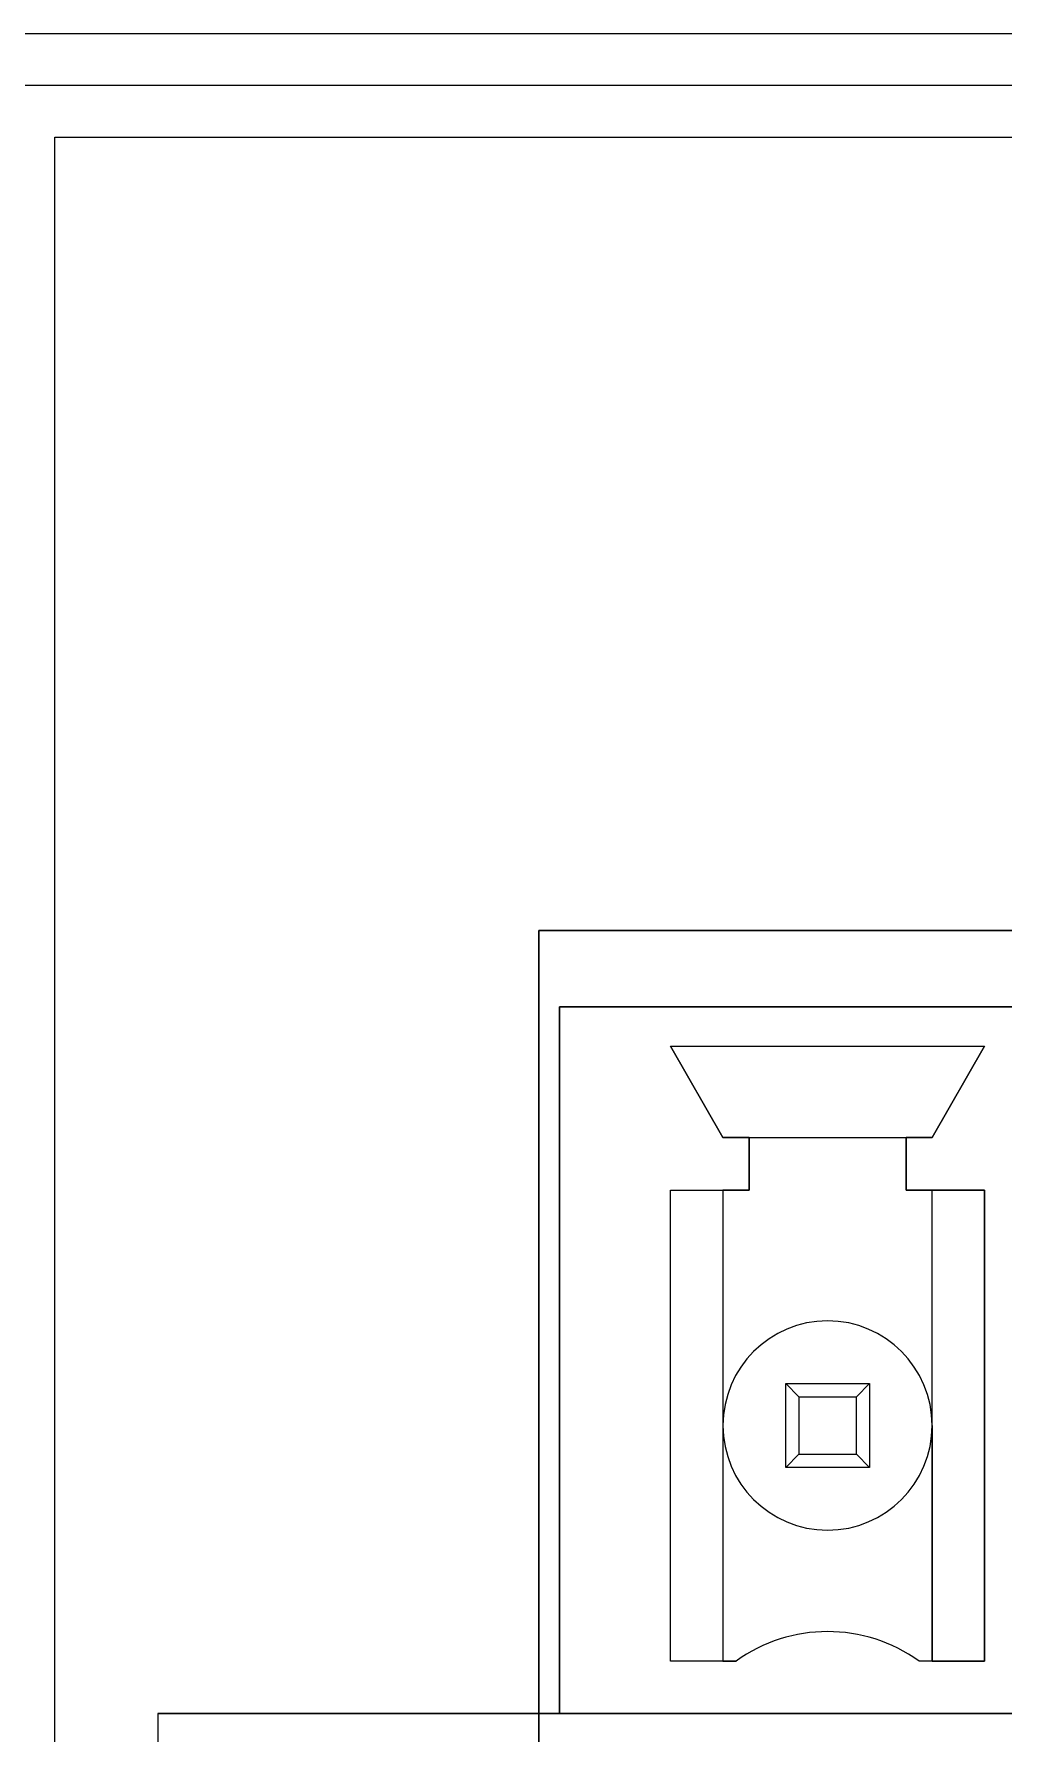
# Model space of a CAD drawing. Header units: millimetres. Extents: x -58 to 58, y -6 to 23.
# Drawn here: x -48.7 to -39.29, y 6.5 to 23 of the extents above; entities that cross this region are included whole.
import ezdxf

# ---------------------------------------------------------------- set-up
doc = ezdxf.new("R2010")
doc.units = ezdxf.units.MM
doc.header["$MEASUREMENT"] = 0
doc.layers.add('CL57_ASM', color=7, linetype='CONTINUOUS')

msp = doc.modelspace()

# ---------------------------------------------------------------- linework, layer by layer
at = {"layer": 'CL57_ASM'}
for p, q in [((56, 23, -69.2), (-56, 23, -69.2)), ((56, 23, -69.2), (-56, 23, -69.2)), ((56, 23, -69.2), (-56, 23, -69.2)), ((56, 23, -69.2), (-56, 23, -69.2)), ((56, 23, -69.2), (-56, 23, -69.2)), ((56, 23, -69.2), (-56, 23, -69.2)), ((49, 23, -0.5), (-49, 23, -0.5)), ((49, 23, -0.5), (-49, 23, -0.5)), ((49, 23, -0.5), (-49, 23, -0.5)), ((49, 23, -0.5), (-49, 23, -0.5)), ((49, 23, -0.5), (-49, 23, -0.5)), ((49, 23, -0.5), (-49, 23, -0.5)), ((49.5, 22.5), (-49.5, 22.5)), ((49.5, 22.5), (-49.5, 22.5)), ((49.5, 22.5), (-49.5, 22.5)), ((49.5, 22.5), (-49.5, 22.5)), ((49.5, 22.5), (-49.5, 22.5)), ((49.5, 22.5), (-49.5, 22.5)), ((-48.5, 2, -65.7), (-48.5, 22, -65.7)), ((-48.5, 22, -65.7), (-48.5, 22, -1)), ((-48.5, 0, -1), (-48.5, 22, -1)), ((-48.5, 22, -1), (48.5, 22, -1)), ((-48.5, 0, -1), (-48.5, 22, -1)), ((-48.5, 22, -65.7), (48.5, 22, -65.7)), ((-48.5, 22, -65.7), (-48.5, 22, -1)), ((-48.5, 22, -1), (48.5, 22, -1)), ((-48.5, 22, -65.7), (48.5, 22, -65.7)), ((-48.5, 2, -65.7), (-48.5, 22, -65.7)), ((-48.5, 2, -65.7), (-48.5, 22, -65.7)), ((-48.5, 22, -65.7), (-48.5, 22, -1)), ((-48.5, 0, -1), (-48.5, 22, -1)), ((-48.5, 22, -1), (48.5, 22, -1)), ((-48.5, 0, -1), (-48.5, 22, -1)), ((-48.5, 22, -65.7), (48.5, 22, -65.7)), ((-48.5, 22, -65.7), (-48.5, 22, -1)), ((-48.5, 22, -1), (48.5, 22, -1)), ((-48.5, 22, -65.7), (48.5, 22, -65.7)), ((-48.5, 2, -65.7), (-48.5, 22, -65.7)), ((-48.5, 2, -65.7), (-48.5, 22, -65.7)), ((-48.5, 22, -65.7), (-48.5, 22, -1)), ((-48.5, 0, -1), (-48.5, 22, -1)), ((-48.5, 22, -1), (48.5, 22, -1)), ((-48.5, 0, -1), (-48.5, 22, -1)), ((-48.5, 22, -65.7), (48.5, 22, -65.7)), ((-48.5, 22, -65.7), (-48.5, 22, -1)), ((-48.5, 22, -1), (48.5, 22, -1)), ((-48.5, 22, -65.7), (48.5, 22, -65.7)), ((-48.5, 2, -65.7), (-48.5, 22, -65.7)), ((-43.8, 14.3, -1), (-43.8, 6.3, -1)), ((42.2, 14.3, -1), (-43.8, 14.3, -1)), ((-43.8, 6.3), (-43.8, 14.3)), ((-43.8, 14.3), (42.2, 14.3)), ((-43.8, 14.3), (42.2, 14.3)), ((42.2, 14.3, -1), (-43.8, 14.3, -1)), ((-43.8, 14.3), (-43.8, 14.3, -1)), ((-43.8, 14.3, -1), (-43.8, 6.3, -1)), ((-43.8, 14.3), (-43.8, 14.3, -1)), ((-43.8, 6.3), (-43.8, 14.3)), ((-43.8, 14.3, -1), (-43.8, 6.3, -1)), ((42.2, 14.3, -1), (-43.8, 14.3, -1)), ((-43.8, 6.3), (-43.8, 14.3)), ((-43.8, 14.3), (42.2, 14.3)), ((-43.8, 14.3), (42.2, 14.3)), ((42.2, 14.3, -1), (-43.8, 14.3, -1)), ((-43.8, 14.3), (-43.8, 14.3, -1)), ((-43.8, 14.3, -1), (-43.8, 6.3, -1)), ((-43.8, 14.3), (-43.8, 14.3, -1)), ((-43.8, 6.3), (-43.8, 14.3)), ((-43.8, 14.3, -1), (-43.8, 6.3, -1)), ((42.2, 14.3, -1), (-43.8, 14.3, -1)), ((-43.8, 6.3), (-43.8, 14.3)), ((-43.8, 14.3), (42.2, 14.3)), ((-43.8, 14.3), (42.2, 14.3)), ((42.2, 14.3, -1), (-43.8, 14.3, -1)), ((-43.8, 14.3), (-43.8, 14.3, -1)), ((-43.8, 14.3, -1), (-43.8, 6.3, -1)), ((-43.8, 14.3), (-43.8, 14.3, -1)), ((-43.8, 6.3), (-43.8, 14.3)), ((-43.6, 13.558, -9.144), (-43.6, 6.7, -9.144)), ((-43.6, 13.558), (-43.6, 13.558, -9.144)), ((-43.6, 6.7), (-43.6, 13.558)), ((-43.6, 13.558, -9.144), (-30.773, 13.558, -9.144)), ((-43.6, 13.558, -9.144), (-43.6, 6.7, -9.144)), ((-43.6, 13.558), (-43.6, 13.558, -9.144)), ((-30.773, 13.558), (-43.6, 13.558)), ((-43.6, 13.558, -9.144), (-30.773, 13.558, -9.144)), ((-43.6, 6.7), (-43.6, 13.558)), ((-30.773, 13.558), (-43.6, 13.558)), ((-43.6, 13.558, -9.144), (-43.6, 6.7, -9.144)), ((-43.6, 13.558), (-43.6, 13.558, -9.144)), ((-43.6, 6.7), (-43.6, 13.558)), ((-43.6, 13.558, -9.144), (-30.773, 13.558, -9.144)), ((-43.6, 13.558, -9.144), (-43.6, 6.7, -9.144)), ((-43.6, 13.558), (-43.6, 13.558, -9.144)), ((-30.773, 13.558), (-43.6, 13.558)), ((-43.6, 13.558, -9.144), (-30.773, 13.558, -9.144)), ((-43.6, 6.7), (-43.6, 13.558)), ((-30.773, 13.558), (-43.6, 13.558)), ((-43.6, 13.558, -9.144), (-43.6, 6.7, -9.144)), ((-43.6, 13.558), (-43.6, 13.558, -9.144)), ((-43.6, 6.7), (-43.6, 13.558)), ((-43.6, 13.558, -9.144), (-30.773, 13.558, -9.144)), ((-43.6, 13.558, -9.144), (-43.6, 6.7, -9.144)), ((-43.6, 13.558), (-43.6, 13.558, -9.144)), ((-30.773, 13.558), (-43.6, 13.558)), ((-43.6, 13.558, -9.144), (-30.773, 13.558, -9.144)), ((-43.6, 6.7), (-43.6, 13.558)), ((-30.773, 13.558), (-43.6, 13.558)), ((-42.5205, 13.177), (-42.0125, 12.288)), ((-42.5205, 13.177), (-39.4725, 13.177)), ((-42.5205, 13.177, -8.128), (-39.4725, 13.177, -8.128)), ((-42.5205, 13.177), (-42.5205, 13.177, -8.128)), ((-42.5205, 13.177), (-39.4725, 13.177)), ((-42.0125, 12.288, -8.128), (-42.5205, 13.177, -8.128)), ((-42.5205, 13.177, -8.128), (-39.4725, 13.177, -8.128)), ((-42.5205, 13.177), (-42.5205, 13.177, -8.128)), ((-42.5205, 13.177), (-42.0125, 12.288)), ((-42.0125, 12.288, -8.128), (-42.5205, 13.177, -8.128)), ((-42.5205, 13.177), (-42.0125, 12.288)), ((-42.5205, 13.177), (-39.4725, 13.177)), ((-42.5205, 13.177, -8.128), (-39.4725, 13.177, -8.128)), ((-42.5205, 13.177), (-42.5205, 13.177, -8.128)), ((-42.5205, 13.177), (-39.4725, 13.177)), ((-42.0125, 12.288, -8.128), (-42.5205, 13.177, -8.128)), ((-42.5205, 13.177, -8.128), (-39.4725, 13.177, -8.128)), ((-42.5205, 13.177), (-42.5205, 13.177, -8.128)), ((-42.5205, 13.177), (-42.0125, 12.288)), ((-42.0125, 12.288, -8.128), (-42.5205, 13.177, -8.128)), ((-42.5205, 13.177), (-42.0125, 12.288)), ((-42.5205, 13.177), (-39.4725, 13.177)), ((-42.5205, 13.177, -8.128), (-39.4725, 13.177, -8.128)), ((-42.5205, 13.177), (-42.5205, 13.177, -8.128)), ((-42.5205, 13.177), (-39.4725, 13.177)), ((-42.0125, 12.288, -8.128), (-42.5205, 13.177, -8.128)), ((-42.5205, 13.177, -8.128), (-39.4725, 13.177, -8.128)), ((-42.5205, 13.177), (-42.5205, 13.177, -8.128)), ((-42.5205, 13.177), (-42.0125, 12.288)), ((-42.0125, 12.288, -8.128), (-42.5205, 13.177, -8.128)), ((-39.9805, 12.288), (-39.4725, 13.177)), ((-39.4725, 13.177, -8.128), (-39.9805, 12.288, -8.128)), ((-39.4725, 13.177, -8.128), (-39.9805, 12.288, -8.128)), ((-39.9805, 12.288), (-39.4725, 13.177)), ((-39.9805, 12.288), (-39.4725, 13.177)), ((-39.4725, 13.177, -8.128), (-39.9805, 12.288, -8.128)), ((-39.4725, 13.177, -8.128), (-39.9805, 12.288, -8.128)), ((-39.9805, 12.288), (-39.4725, 13.177)), ((-39.9805, 12.288), (-39.4725, 13.177)), ((-39.4725, 13.177, -8.128), (-39.9805, 12.288, -8.128)), ((-39.4725, 13.177, -8.128), (-39.9805, 12.288, -8.128)), ((-39.9805, 12.288), (-39.4725, 13.177)), ((-39.4725, 13.177, -8.128), (-39.4725, 13.177)), ((-39.4725, 13.177, -8.128), (-39.4725, 13.177)), ((-39.4725, 13.177, -8.128), (-39.4725, 13.177)), ((-39.4725, 13.177, -8.128), (-39.4725, 13.177)), ((-39.4725, 13.177, -8.128), (-39.4725, 13.177)), ((-39.4725, 13.177, -8.128), (-39.4725, 13.177)), ((-41.7585, 12.288), (-42.0125, 12.288)), ((-42.0125, 12.288, -8.128), (-39.9805, 12.288, -8.128)), ((-42.0125, 12.288, -8.128), (-39.9805, 12.288, -8.128)), ((-42.0125, 12.288, -8.128), (-42.0125, 12.288)), ((-41.7585, 12.288), (-42.0125, 12.288)), ((-42.0125, 12.288, -8.128), (-42.0125, 12.288)), ((-41.7585, 12.288), (-42.0125, 12.288)), ((-42.0125, 12.288, -8.128), (-39.9805, 12.288, -8.128)), ((-42.0125, 12.288, -8.128), (-39.9805, 12.288, -8.128)), ((-42.0125, 12.288, -8.128), (-42.0125, 12.288)), ((-41.7585, 12.288), (-42.0125, 12.288)), ((-42.0125, 12.288, -8.128), (-42.0125, 12.288)), ((-41.7585, 12.288), (-42.0125, 12.288)), ((-42.0125, 12.288, -8.128), (-39.9805, 12.288, -8.128)), ((-42.0125, 12.288, -8.128), (-39.9805, 12.288, -8.128)), ((-42.0125, 12.288, -8.128), (-42.0125, 12.288)), ((-41.7585, 12.288), (-42.0125, 12.288)), ((-42.0125, 12.288, -8.128), (-42.0125, 12.288)), ((-41.7585, 11.78), (-41.7585, 12.288)), ((-41.7585, 12.288), (-41.7585, 12.288, -6.985)), ((-41.7585, 12.288, -6.985), (-40.2345, 12.288, -6.985)), ((-41.7585, 12.288, -6.985), (-40.2345, 12.288, -6.985)), ((-41.7585, 12.288, -6.985), (-41.7585, 11.78, -6.985)), ((-41.7585, 12.288, -6.985), (-41.7585, 11.78, -6.985)), ((-41.7585, 12.288), (-41.7585, 12.288, -6.985)), ((-41.7585, 11.78), (-41.7585, 12.288)), ((-41.7585, 11.78), (-41.7585, 12.288)), ((-41.7585, 12.288), (-41.7585, 12.288, -6.985)), ((-41.7585, 12.288, -6.985), (-40.2345, 12.288, -6.985)), ((-41.7585, 12.288, -6.985), (-40.2345, 12.288, -6.985)), ((-41.7585, 12.288, -6.985), (-41.7585, 11.78, -6.985)), ((-41.7585, 12.288, -6.985), (-41.7585, 11.78, -6.985)), ((-41.7585, 12.288), (-41.7585, 12.288, -6.985)), ((-41.7585, 11.78), (-41.7585, 12.288)), ((-41.7585, 11.78), (-41.7585, 12.288)), ((-41.7585, 12.288), (-41.7585, 12.288, -6.985)), ((-41.7585, 12.288, -6.985), (-40.2345, 12.288, -6.985)), ((-41.7585, 12.288, -6.985), (-40.2345, 12.288, -6.985)), ((-41.7585, 12.288, -6.985), (-41.7585, 11.78, -6.985)), ((-41.7585, 12.288, -6.985), (-41.7585, 11.78, -6.985)), ((-41.7585, 12.288), (-41.7585, 12.288, -6.985)), ((-41.7585, 11.78), (-41.7585, 12.288)), ((-39.9805, 12.288), (-40.2345, 12.288)), ((-40.2345, 12.288), (-40.2345, 11.78)), ((-40.2345, 12.288, -6.985), (-40.2345, 12.288)), ((-39.9805, 12.288), (-40.2345, 12.288)), ((-40.2345, 11.78, -6.985), (-40.2345, 12.288, -6.985)), ((-40.2345, 11.78, -6.985), (-40.2345, 12.288, -6.985)), ((-40.2345, 12.288, -6.985), (-40.2345, 12.288)), ((-40.2345, 12.288), (-40.2345, 11.78)), ((-39.9805, 12.288), (-40.2345, 12.288)), ((-40.2345, 12.288), (-40.2345, 11.78)), ((-40.2345, 12.288, -6.985), (-40.2345, 12.288)), ((-39.9805, 12.288), (-40.2345, 12.288)), ((-40.2345, 11.78, -6.985), (-40.2345, 12.288, -6.985)), ((-40.2345, 11.78, -6.985), (-40.2345, 12.288, -6.985)), ((-40.2345, 12.288, -6.985), (-40.2345, 12.288)), ((-40.2345, 12.288), (-40.2345, 11.78)), ((-39.9805, 12.288), (-40.2345, 12.288)), ((-40.2345, 12.288), (-40.2345, 11.78)), ((-40.2345, 12.288, -6.985), (-40.2345, 12.288)), ((-39.9805, 12.288), (-40.2345, 12.288)), ((-40.2345, 11.78, -6.985), (-40.2345, 12.288, -6.985)), ((-40.2345, 11.78, -6.985), (-40.2345, 12.288, -6.985)), ((-40.2345, 12.288, -6.985), (-40.2345, 12.288)), ((-40.2345, 12.288), (-40.2345, 11.78)), ((-39.9805, 12.288, -8.128), (-39.9805, 12.288)), ((-39.9805, 12.288, -8.128), (-39.9805, 12.288)), ((-39.9805, 12.288, -8.128), (-39.9805, 12.288)), ((-39.9805, 12.288, -8.128), (-39.9805, 12.288)), ((-39.9805, 12.288, -8.128), (-39.9805, 12.288)), ((-39.9805, 12.288, -8.128), (-39.9805, 12.288)), ((-42.5205, 7.208), (-42.5205, 11.78)), ((-42.5205, 11.78), (-41.7585, 11.78)), ((-42.5205, 7.208, -8.128), (-42.5205, 11.78, -8.128)), ((-42.5205, 11.78, -8.128), (-42.5205, 11.78)), ((-42.5205, 7.208), (-42.5205, 11.78)), ((-42.5205, 11.78), (-41.7585, 11.78)), ((-42.5205, 11.78, -8.128), (-42.0125, 11.78, -8.128)), ((-42.5205, 11.78, -8.128), (-42.5205, 11.78)), ((-42.5205, 7.208, -8.128), (-42.5205, 11.78, -8.128)), ((-42.5205, 11.78, -8.128), (-42.0125, 11.78, -8.128)), ((-42.5205, 7.208), (-42.5205, 11.78)), ((-42.5205, 11.78), (-41.7585, 11.78)), ((-42.5205, 7.208, -8.128), (-42.5205, 11.78, -8.128)), ((-42.5205, 11.78, -8.128), (-42.5205, 11.78)), ((-42.5205, 7.208), (-42.5205, 11.78)), ((-42.5205, 11.78), (-41.7585, 11.78)), ((-42.5205, 11.78, -8.128), (-42.0125, 11.78, -8.128)), ((-42.5205, 11.78, -8.128), (-42.5205, 11.78)), ((-42.5205, 7.208, -8.128), (-42.5205, 11.78, -8.128)), ((-42.5205, 11.78, -8.128), (-42.0125, 11.78, -8.128)), ((-42.5205, 7.208), (-42.5205, 11.78)), ((-42.5205, 11.78), (-41.7585, 11.78)), ((-42.5205, 7.208, -8.128), (-42.5205, 11.78, -8.128)), ((-42.5205, 11.78, -8.128), (-42.5205, 11.78)), ((-42.5205, 7.208), (-42.5205, 11.78)), ((-42.5205, 11.78), (-41.7585, 11.78)), ((-42.5205, 11.78, -8.128), (-42.0125, 11.78, -8.128)), ((-42.5205, 11.78, -8.128), (-42.5205, 11.78)), ((-42.5205, 7.208, -8.128), (-42.5205, 11.78, -8.128)), ((-42.5205, 11.78, -8.128), (-42.0125, 11.78, -8.128)), ((-41.7585, 11.78, -6.985), (-42.0125, 11.78, -6.985)), ((-42.0125, 11.78, -6.985), (-42.0125, 9.494, -6.985)), ((-41.7585, 11.78, -6.985), (-42.0125, 11.78, -6.985)), ((-42.0125, 11.78, -8.128), (-42.0125, 11.78, -6.985)), ((-42.0125, 11.78, -8.128), (-42.0125, 11.78, -6.985)), ((-42.0125, 11.78, -6.985), (-42.0125, 9.494, -6.985)), ((-42.0125, 11.78, -8.128), (-42.0125, 7.208, -8.128)), ((-42.0125, 11.78, -8.128), (-42.0125, 7.208, -8.128)), ((-41.7585, 11.78, -6.985), (-42.0125, 11.78, -6.985)), ((-42.0125, 11.78, -6.985), (-42.0125, 9.494, -6.985)), ((-41.7585, 11.78, -6.985), (-42.0125, 11.78, -6.985)), ((-42.0125, 11.78, -8.128), (-42.0125, 11.78, -6.985)), ((-42.0125, 11.78, -8.128), (-42.0125, 11.78, -6.985)), ((-42.0125, 11.78, -6.985), (-42.0125, 9.494, -6.985)), ((-42.0125, 11.78, -8.128), (-42.0125, 7.208, -8.128)), ((-42.0125, 11.78, -8.128), (-42.0125, 7.208, -8.128)), ((-41.7585, 11.78, -6.985), (-42.0125, 11.78, -6.985)), ((-42.0125, 11.78, -6.985), (-42.0125, 9.494, -6.985)), ((-41.7585, 11.78, -6.985), (-42.0125, 11.78, -6.985)), ((-42.0125, 11.78, -8.128), (-42.0125, 11.78, -6.985)), ((-42.0125, 11.78, -8.128), (-42.0125, 11.78, -6.985)), ((-42.0125, 11.78, -6.985), (-42.0125, 9.494, -6.985)), ((-42.0125, 11.78, -8.128), (-42.0125, 7.208, -8.128)), ((-42.0125, 11.78, -8.128), (-42.0125, 7.208, -8.128)), ((-41.7585, 11.78, -6.985), (-41.7585, 11.78)), ((-41.7585, 11.78, -6.985), (-41.7585, 11.78)), ((-41.7585, 11.78, -6.985), (-41.7585, 11.78)), ((-41.7585, 11.78, -6.985), (-41.7585, 11.78)), ((-41.7585, 11.78, -6.985), (-41.7585, 11.78)), ((-41.7585, 11.78, -6.985), (-41.7585, 11.78)), ((-40.2345, 11.78), (-39.4725, 11.78)), ((-39.9805, 11.78, -6.985), (-40.2345, 11.78, -6.985)), ((-40.2345, 11.78), (-40.2345, 11.78, -6.985)), ((-40.2345, 11.78), (-39.4725, 11.78)), ((-39.9805, 11.78, -6.985), (-40.2345, 11.78, -6.985)), ((-40.2345, 11.78), (-40.2345, 11.78, -6.985)), ((-40.2345, 11.78), (-39.4725, 11.78)), ((-39.9805, 11.78, -6.985), (-40.2345, 11.78, -6.985)), ((-40.2345, 11.78), (-40.2345, 11.78, -6.985)), ((-40.2345, 11.78), (-39.4725, 11.78)), ((-39.9805, 11.78, -6.985), (-40.2345, 11.78, -6.985)), ((-40.2345, 11.78), (-40.2345, 11.78, -6.985)), ((-40.2345, 11.78), (-39.4725, 11.78)), ((-39.9805, 11.78, -6.985), (-40.2345, 11.78, -6.985)), ((-40.2345, 11.78), (-40.2345, 11.78, -6.985)), ((-40.2345, 11.78), (-39.4725, 11.78)), ((-39.9805, 11.78, -6.985), (-40.2345, 11.78, -6.985)), ((-40.2345, 11.78), (-40.2345, 11.78, -6.985)), ((-39.9805, 9.494, -6.985), (-39.9805, 11.78, -6.985)), ((-39.9805, 11.78, -8.128), (-39.9805, 11.78, -6.985)), ((-39.9805, 9.494, -6.985), (-39.9805, 11.78, -6.985)), ((-39.9805, 7.208, -8.128), (-39.9805, 11.78, -8.128)), ((-39.4725, 11.78, -8.128), (-39.9805, 11.78, -8.128)), ((-39.9805, 7.208, -8.128), (-39.9805, 11.78, -8.128)), ((-39.4725, 11.78, -8.128), (-39.9805, 11.78, -8.128)), ((-39.9805, 11.78, -8.128), (-39.9805, 11.78, -6.985)), ((-39.9805, 9.494, -6.985), (-39.9805, 11.78, -6.985)), ((-39.9805, 11.78, -8.128), (-39.9805, 11.78, -6.985)), ((-39.9805, 9.494, -6.985), (-39.9805, 11.78, -6.985)), ((-39.9805, 7.208, -8.128), (-39.9805, 11.78, -8.128)), ((-39.4725, 11.78, -8.128), (-39.9805, 11.78, -8.128)), ((-39.9805, 7.208, -8.128), (-39.9805, 11.78, -8.128)), ((-39.4725, 11.78, -8.128), (-39.9805, 11.78, -8.128)), ((-39.9805, 11.78, -8.128), (-39.9805, 11.78, -6.985)), ((-39.9805, 9.494, -6.985), (-39.9805, 11.78, -6.985)), ((-39.9805, 11.78, -8.128), (-39.9805, 11.78, -6.985)), ((-39.9805, 9.494, -6.985), (-39.9805, 11.78, -6.985)), ((-39.9805, 7.208, -8.128), (-39.9805, 11.78, -8.128)), ((-39.4725, 11.78, -8.128), (-39.9805, 11.78, -8.128)), ((-39.9805, 7.208, -8.128), (-39.9805, 11.78, -8.128)), ((-39.4725, 11.78, -8.128), (-39.9805, 11.78, -8.128)), ((-39.9805, 11.78, -8.128), (-39.9805, 11.78, -6.985)), ((-39.4725, 11.78), (-39.4725, 7.208)), ((-39.4725, 7.208, -8.128), (-39.4725, 11.78, -8.128)), ((-39.4725, 11.78, -8.128), (-39.4725, 11.78)), ((-39.4725, 11.78, -8.128), (-39.4725, 11.78)), ((-39.4725, 11.78), (-39.4725, 7.208)), ((-39.4725, 7.208, -8.128), (-39.4725, 11.78, -8.128)), ((-39.4725, 11.78), (-39.4725, 7.208)), ((-39.4725, 7.208, -8.128), (-39.4725, 11.78, -8.128)), ((-39.4725, 11.78, -8.128), (-39.4725, 11.78)), ((-39.4725, 11.78, -8.128), (-39.4725, 11.78)), ((-39.4725, 11.78), (-39.4725, 7.208)), ((-39.4725, 7.208, -8.128), (-39.4725, 11.78, -8.128)), ((-39.4725, 11.78), (-39.4725, 7.208)), ((-39.4725, 7.208, -8.128), (-39.4725, 11.78, -8.128)), ((-39.4725, 11.78, -8.128), (-39.4725, 11.78)), ((-39.4725, 11.78, -8.128), (-39.4725, 11.78)), ((-39.4725, 11.78), (-39.4725, 7.208)), ((-39.4725, 7.208, -8.128), (-39.4725, 11.78, -8.128)), ((-41.4029, 9.0876, -5.969), (-41.4029, 9.9004, -5.969)), ((-41.4029, 9.9004, -5.969), (-40.5901, 9.9004, -5.969)), ((-41.4029, 9.0876, -5.969), (-41.4029, 9.9004, -5.969)), ((-41.4029, 9.9004, -2.032), (-41.4029, 9.9004, -5.969)), ((-41.4029, 9.0876, -2.032), (-41.4029, 9.9004, -2.032)), ((-41.4029, 9.9004, -2.032), (-41.4029, 9.9004, -5.969)), ((-41.4029, 9.9004, -2.032), (-40.5901, 9.9004, -2.032)), ((-41.4029, 9.9004, -5.969), (-40.5901, 9.9004, -5.969)), ((-41.4029, 9.9004, -2.032), (-40.5901, 9.9004, -2.032)), ((-41.4029, 9.9004, -2.032), (-41.2759, 9.7734, -1.27)), ((-41.4029, 9.0876, -2.032), (-41.4029, 9.9004, -2.032)), ((-41.4029, 9.9004, -2.032), (-41.2759, 9.7734, -1.27)), ((-41.4029, 9.0876, -5.969), (-41.4029, 9.9004, -5.969)), ((-41.4029, 9.9004, -5.969), (-40.5901, 9.9004, -5.969)), ((-41.4029, 9.0876, -5.969), (-41.4029, 9.9004, -5.969)), ((-41.4029, 9.9004, -2.032), (-41.4029, 9.9004, -5.969)), ((-41.4029, 9.0876, -2.032), (-41.4029, 9.9004, -2.032)), ((-41.4029, 9.9004, -2.032), (-41.4029, 9.9004, -5.969)), ((-41.4029, 9.9004, -2.032), (-40.5901, 9.9004, -2.032)), ((-41.4029, 9.9004, -5.969), (-40.5901, 9.9004, -5.969)), ((-41.4029, 9.9004, -2.032), (-40.5901, 9.9004, -2.032)), ((-41.4029, 9.9004, -2.032), (-41.2759, 9.7734, -1.27)), ((-41.4029, 9.0876, -2.032), (-41.4029, 9.9004, -2.032)), ((-41.4029, 9.9004, -2.032), (-41.2759, 9.7734, -1.27)), ((-41.4029, 9.0876, -5.969), (-41.4029, 9.9004, -5.969)), ((-41.4029, 9.9004, -5.969), (-40.5901, 9.9004, -5.969)), ((-41.4029, 9.0876, -5.969), (-41.4029, 9.9004, -5.969)), ((-41.4029, 9.9004, -2.032), (-41.4029, 9.9004, -5.969)), ((-41.4029, 9.0876, -2.032), (-41.4029, 9.9004, -2.032)), ((-41.4029, 9.9004, -2.032), (-41.4029, 9.9004, -5.969)), ((-41.4029, 9.9004, -2.032), (-40.5901, 9.9004, -2.032)), ((-41.4029, 9.9004, -5.969), (-40.5901, 9.9004, -5.969)), ((-41.4029, 9.9004, -2.032), (-40.5901, 9.9004, -2.032)), ((-41.4029, 9.9004, -2.032), (-41.2759, 9.7734, -1.27)), ((-41.4029, 9.0876, -2.032), (-41.4029, 9.9004, -2.032)), ((-41.4029, 9.9004, -2.032), (-41.2759, 9.7734, -1.27)), ((-40.7171, 9.7734, -1.27), (-40.5901, 9.9004, -2.032)), ((-40.7171, 9.7734, -1.27), (-40.5901, 9.9004, -2.032)), ((-40.7171, 9.7734, -1.27), (-40.5901, 9.9004, -2.032)), ((-40.7171, 9.7734, -1.27), (-40.5901, 9.9004, -2.032)), ((-40.7171, 9.7734, -1.27), (-40.5901, 9.9004, -2.032)), ((-40.7171, 9.7734, -1.27), (-40.5901, 9.9004, -2.032)), ((-40.5901, 9.9004, -5.969), (-40.5901, 9.0876, -5.969)), ((-40.5901, 9.9004, -5.969), (-40.5901, 9.9004, -2.032)), ((-40.5901, 9.9004, -2.032), (-40.5901, 9.0876, -2.032)), ((-40.5901, 9.9004, -5.969), (-40.5901, 9.0876, -5.969)), ((-40.5901, 9.9004, -5.969), (-40.5901, 9.9004, -2.032)), ((-40.5901, 9.9004, -2.032), (-40.5901, 9.0876, -2.032)), ((-40.5901, 9.9004, -5.969), (-40.5901, 9.0876, -5.969)), ((-40.5901, 9.9004, -5.969), (-40.5901, 9.9004, -2.032)), ((-40.5901, 9.9004, -2.032), (-40.5901, 9.0876, -2.032)), ((-40.5901, 9.9004, -5.969), (-40.5901, 9.0876, -5.969)), ((-40.5901, 9.9004, -5.969), (-40.5901, 9.9004, -2.032)), ((-40.5901, 9.9004, -2.032), (-40.5901, 9.0876, -2.032)), ((-40.5901, 9.9004, -5.969), (-40.5901, 9.0876, -5.969)), ((-40.5901, 9.9004, -5.969), (-40.5901, 9.9004, -2.032)), ((-40.5901, 9.9004, -2.032), (-40.5901, 9.0876, -2.032)), ((-40.5901, 9.9004, -5.969), (-40.5901, 9.0876, -5.969)), ((-40.5901, 9.9004, -5.969), (-40.5901, 9.9004, -2.032)), ((-40.5901, 9.9004, -2.032), (-40.5901, 9.0876, -2.032)), ((-41.2759, 9.7734, -1.27), (-40.7171, 9.7734, -1.27)), ((-41.2759, 9.7734, -1.27), (-41.2759, 9.2146, -1.27)), ((-41.2759, 9.7734, -1.27), (-40.7171, 9.7734, -1.27)), ((-41.2759, 9.7734, -1.27), (-41.2759, 9.2146, -1.27)), ((-41.2759, 9.7734, -1.27), (-40.7171, 9.7734, -1.27)), ((-41.2759, 9.7734, -1.27), (-41.2759, 9.2146, -1.27)), ((-41.2759, 9.7734, -1.27), (-40.7171, 9.7734, -1.27)), ((-41.2759, 9.7734, -1.27), (-41.2759, 9.2146, -1.27)), ((-41.2759, 9.7734, -1.27), (-40.7171, 9.7734, -1.27)), ((-41.2759, 9.7734, -1.27), (-41.2759, 9.2146, -1.27)), ((-41.2759, 9.7734, -1.27), (-40.7171, 9.7734, -1.27)), ((-41.2759, 9.7734, -1.27), (-41.2759, 9.2146, -1.27)), ((-40.7171, 9.2146, -1.27), (-40.7171, 9.7734, -1.27)), ((-40.7171, 9.2146, -1.27), (-40.7171, 9.7734, -1.27)), ((-40.7171, 9.2146, -1.27), (-40.7171, 9.7734, -1.27)), ((-40.7171, 9.2146, -1.27), (-40.7171, 9.7734, -1.27)), ((-40.7171, 9.2146, -1.27), (-40.7171, 9.7734, -1.27)), ((-40.7171, 9.2146, -1.27), (-40.7171, 9.7734, -1.27)), ((-42.0125, 9.494, -6.985), (-42.0125, 7.208, -6.985)), ((-42.0125, 9.494, -6.985), (-42.0125, 7.208, -6.985)), ((-42.0125, 9.494, -5.969), (-42.0125, 9.494, -6.985)), ((-42.0125, 9.494, -5.969), (-42.0125, 9.494, -6.985)), ((-42.0125, 9.494, -6.985), (-42.0125, 7.208, -6.985)), ((-42.0125, 9.494, -6.985), (-42.0125, 7.208, -6.985)), ((-42.0125, 9.494, -5.969), (-42.0125, 9.494, -6.985)), ((-42.0125, 9.494, -5.969), (-42.0125, 9.494, -6.985)), ((-42.0125, 9.494, -6.985), (-42.0125, 7.208, -6.985)), ((-42.0125, 9.494, -6.985), (-42.0125, 7.208, -6.985)), ((-42.0125, 9.494, -5.969), (-42.0125, 9.494, -6.985)), ((-42.0125, 9.494, -5.969), (-42.0125, 9.494, -6.985)), ((-39.9805, 9.494, -6.985), (-39.9805, 7.208, -6.985)), ((-39.9805, 9.494, -6.985), (-39.9805, 7.208, -6.985)), ((-39.9805, 9.494, -6.985), (-39.9805, 9.494, -5.969)), ((-39.9805, 9.494, -6.985), (-39.9805, 9.494, -5.969)), ((-39.9805, 9.494, -6.985), (-39.9805, 7.208, -6.985)), ((-39.9805, 9.494, -6.985), (-39.9805, 7.208, -6.985)), ((-39.9805, 9.494, -6.985), (-39.9805, 9.494, -5.969)), ((-39.9805, 9.494, -6.985), (-39.9805, 9.494, -5.969)), ((-39.9805, 9.494, -6.985), (-39.9805, 7.208, -6.985)), ((-39.9805, 9.494, -6.985), (-39.9805, 7.208, -6.985)), ((-39.9805, 9.494, -6.985), (-39.9805, 9.494, -5.969)), ((-39.9805, 9.494, -6.985), (-39.9805, 9.494, -5.969)), ((-41.2759, 9.2146, -1.27), (-41.4029, 9.0876, -2.032)), ((-41.2759, 9.2146, -1.27), (-41.4029, 9.0876, -2.032)), ((-41.2759, 9.2146, -1.27), (-41.4029, 9.0876, -2.032)), ((-41.2759, 9.2146, -1.27), (-41.4029, 9.0876, -2.032)), ((-41.2759, 9.2146, -1.27), (-41.4029, 9.0876, -2.032)), ((-41.2759, 9.2146, -1.27), (-41.4029, 9.0876, -2.032)), ((-40.5901, 9.0876, -5.969), (-41.4029, 9.0876, -5.969)), ((-40.5901, 9.0876, -5.969), (-41.4029, 9.0876, -5.969)), ((-41.4029, 9.0876, -2.032), (-41.4029, 9.0876, -5.969)), ((-40.5901, 9.0876, -2.032), (-41.4029, 9.0876, -2.032)), ((-41.4029, 9.0876, -2.032), (-41.4029, 9.0876, -5.969)), ((-40.5901, 9.0876, -2.032), (-41.4029, 9.0876, -2.032)), ((-40.5901, 9.0876, -5.969), (-41.4029, 9.0876, -5.969)), ((-40.5901, 9.0876, -5.969), (-41.4029, 9.0876, -5.969)), ((-41.4029, 9.0876, -2.032), (-41.4029, 9.0876, -5.969)), ((-40.5901, 9.0876, -2.032), (-41.4029, 9.0876, -2.032)), ((-41.4029, 9.0876, -2.032), (-41.4029, 9.0876, -5.969)), ((-40.5901, 9.0876, -2.032), (-41.4029, 9.0876, -2.032)), ((-40.5901, 9.0876, -5.969), (-41.4029, 9.0876, -5.969)), ((-40.5901, 9.0876, -5.969), (-41.4029, 9.0876, -5.969)), ((-41.4029, 9.0876, -2.032), (-41.4029, 9.0876, -5.969)), ((-40.5901, 9.0876, -2.032), (-41.4029, 9.0876, -2.032)), ((-41.4029, 9.0876, -2.032), (-41.4029, 9.0876, -5.969)), ((-40.5901, 9.0876, -2.032), (-41.4029, 9.0876, -2.032)), ((-41.2759, 9.2146, -1.27), (-40.7171, 9.2146, -1.27)), ((-41.2759, 9.2146, -1.27), (-40.7171, 9.2146, -1.27)), ((-41.2759, 9.2146, -1.27), (-40.7171, 9.2146, -1.27)), ((-41.2759, 9.2146, -1.27), (-40.7171, 9.2146, -1.27)), ((-41.2759, 9.2146, -1.27), (-40.7171, 9.2146, -1.27)), ((-41.2759, 9.2146, -1.27), (-40.7171, 9.2146, -1.27)), ((-40.7171, 9.2146, -1.27), (-40.5901, 9.0876, -2.032)), ((-40.7171, 9.2146, -1.27), (-40.5901, 9.0876, -2.032)), ((-40.7171, 9.2146, -1.27), (-40.5901, 9.0876, -2.032)), ((-40.7171, 9.2146, -1.27), (-40.5901, 9.0876, -2.032)), ((-40.7171, 9.2146, -1.27), (-40.5901, 9.0876, -2.032)), ((-40.7171, 9.2146, -1.27), (-40.5901, 9.0876, -2.032)), ((-40.5901, 9.0876, -2.032), (-40.5901, 9.0876, -5.969)), ((-40.5901, 9.0876, -2.032), (-40.5901, 9.0876, -5.969)), ((-40.5901, 9.0876, -2.032), (-40.5901, 9.0876, -5.969)), ((-40.5901, 9.0876, -2.032), (-40.5901, 9.0876, -5.969)), ((-40.5901, 9.0876, -2.032), (-40.5901, 9.0876, -5.969)), ((-40.5901, 9.0876, -2.032), (-40.5901, 9.0876, -5.969)), ((-41.8855, 7.208), (-42.5205, 7.208)), ((-42.0125, 7.208, -8.128), (-42.5205, 7.208, -8.128)), ((-42.5205, 7.208, -8.128), (-42.5205, 7.208)), ((-41.8855, 7.208), (-42.5205, 7.208)), ((-42.5205, 7.208, -8.128), (-42.5205, 7.208)), ((-42.0125, 7.208, -8.128), (-42.5205, 7.208, -8.128)), ((-41.8855, 7.208), (-42.5205, 7.208)), ((-42.0125, 7.208, -8.128), (-42.5205, 7.208, -8.128)), ((-42.5205, 7.208, -8.128), (-42.5205, 7.208)), ((-41.8855, 7.208), (-42.5205, 7.208)), ((-42.5205, 7.208, -8.128), (-42.5205, 7.208)), ((-42.0125, 7.208, -8.128), (-42.5205, 7.208, -8.128)), ((-41.8855, 7.208), (-42.5205, 7.208)), ((-42.0125, 7.208, -8.128), (-42.5205, 7.208, -8.128)), ((-42.5205, 7.208, -8.128), (-42.5205, 7.208)), ((-41.8855, 7.208), (-42.5205, 7.208)), ((-42.5205, 7.208, -8.128), (-42.5205, 7.208)), ((-42.0125, 7.208, -8.128), (-42.5205, 7.208, -8.128)), ((-42.0125, 7.208, -6.985), (-41.8855, 7.208, -6.985)), ((-42.0125, 7.208, -6.985), (-41.8855, 7.208, -6.985)), ((-42.0125, 7.208, -6.985), (-42.0125, 7.208, -8.128)), ((-42.0125, 7.208, -6.985), (-42.0125, 7.208, -8.128)), ((-42.0125, 7.208, -6.985), (-41.8855, 7.208, -6.985)), ((-42.0125, 7.208, -6.985), (-41.8855, 7.208, -6.985)), ((-42.0125, 7.208, -6.985), (-42.0125, 7.208, -8.128)), ((-42.0125, 7.208, -6.985), (-42.0125, 7.208, -8.128)), ((-42.0125, 7.208, -6.985), (-41.8855, 7.208, -6.985)), ((-42.0125, 7.208, -6.985), (-41.8855, 7.208, -6.985)), ((-42.0125, 7.208, -6.985), (-42.0125, 7.208, -8.128)), ((-42.0125, 7.208, -6.985), (-42.0125, 7.208, -8.128)), ((-41.8855, 7.208, -6.985), (-41.8855, 7.208)), ((-41.8855, 7.208, -6.985), (-41.8855, 7.208)), ((-41.8855, 7.208, -6.985), (-41.8855, 7.208)), ((-41.8855, 7.208, -6.985), (-41.8855, 7.208)), ((-41.8855, 7.208, -6.985), (-41.8855, 7.208)), ((-41.8855, 7.208, -6.985), (-41.8855, 7.208)), ((-39.4725, 7.208), (-40.1075, 7.208)), ((-39.9805, 7.208, -6.985), (-40.1075, 7.208, -6.985)), ((-40.1075, 7.208, -6.985), (-40.1075, 7.208)), ((-39.4725, 7.208), (-40.1075, 7.208)), ((-40.1075, 7.208, -6.985), (-40.1075, 7.208)), ((-39.9805, 7.208, -6.985), (-40.1075, 7.208, -6.985)), ((-39.4725, 7.208), (-40.1075, 7.208)), ((-39.9805, 7.208, -6.985), (-40.1075, 7.208, -6.985)), ((-40.1075, 7.208, -6.985), (-40.1075, 7.208)), ((-39.4725, 7.208), (-40.1075, 7.208)), ((-40.1075, 7.208, -6.985), (-40.1075, 7.208)), ((-39.9805, 7.208, -6.985), (-40.1075, 7.208, -6.985)), ((-39.4725, 7.208), (-40.1075, 7.208)), ((-39.9805, 7.208, -6.985), (-40.1075, 7.208, -6.985)), ((-40.1075, 7.208, -6.985), (-40.1075, 7.208)), ((-39.4725, 7.208), (-40.1075, 7.208)), ((-40.1075, 7.208, -6.985), (-40.1075, 7.208)), ((-39.9805, 7.208, -6.985), (-40.1075, 7.208, -6.985)), ((-39.9805, 7.208, -6.985), (-39.9805, 7.208, -8.128)), ((-39.9805, 7.208, -8.128), (-39.4725, 7.208, -8.128)), ((-39.9805, 7.208, -8.128), (-39.4725, 7.208, -8.128)), ((-39.9805, 7.208, -6.985), (-39.9805, 7.208, -8.128)), ((-39.9805, 7.208, -6.985), (-39.9805, 7.208, -8.128)), ((-39.9805, 7.208, -8.128), (-39.4725, 7.208, -8.128)), ((-39.9805, 7.208, -8.128), (-39.4725, 7.208, -8.128)), ((-39.9805, 7.208, -6.985), (-39.9805, 7.208, -8.128)), ((-39.9805, 7.208, -6.985), (-39.9805, 7.208, -8.128)), ((-39.9805, 7.208, -8.128), (-39.4725, 7.208, -8.128)), ((-39.9805, 7.208, -8.128), (-39.4725, 7.208, -8.128)), ((-39.9805, 7.208, -6.985), (-39.9805, 7.208, -8.128)), ((-39.4725, 7.208, -8.128), (-39.4725, 7.208)), ((-39.4725, 7.208, -8.128), (-39.4725, 7.208)), ((-39.4725, 7.208, -8.128), (-39.4725, 7.208)), ((-39.4725, 7.208, -8.128), (-39.4725, 7.208)), ((-39.4725, 7.208, -8.128), (-39.4725, 7.208)), ((-39.4725, 7.208, -8.128), (-39.4725, 7.208)), ((-47.5, 6.7, -64.7), (-47.5, 4.7, -64.7)), ((-47.5, 6.7, -64.7), (-47.5, 6.7, -2)), ((-47.5, 6.7, -2), (-47.5, 4.7, -2)), ((47.5, 6.7, -64.7), (-47.5, 6.7, -64.7)), ((-47.5, 6.7, -64.7), (-47.5, 4.7, -64.7)), ((-47.5, 6.7, -2), (-43.6, 6.7, -2)), ((-47.5, 6.7, -2), (-47.5, 4.7, -2)), ((47.5, 6.7, -64.7), (-47.5, 6.7, -64.7)), ((-47.5, 6.7, -64.7), (-47.5, 6.7, -2)), ((-47.5, 6.7, -2), (-43.6, 6.7, -2)), ((-47.5, 6.7, -64.7), (-47.5, 4.7, -64.7)), ((-47.5, 6.7, -64.7), (-47.5, 6.7, -2)), ((-47.5, 6.7, -2), (-47.5, 4.7, -2)), ((47.5, 6.7, -64.7), (-47.5, 6.7, -64.7)), ((-47.5, 6.7, -64.7), (-47.5, 4.7, -64.7)), ((-47.5, 6.7, -2), (-43.6, 6.7, -2)), ((-47.5, 6.7, -2), (-47.5, 4.7, -2)), ((47.5, 6.7, -64.7), (-47.5, 6.7, -64.7)), ((-47.5, 6.7, -64.7), (-47.5, 6.7, -2)), ((-47.5, 6.7, -2), (-43.6, 6.7, -2)), ((-47.5, 6.7, -64.7), (-47.5, 4.7, -64.7)), ((-47.5, 6.7, -64.7), (-47.5, 6.7, -2)), ((-47.5, 6.7, -2), (-47.5, 4.7, -2)), ((47.5, 6.7, -64.7), (-47.5, 6.7, -64.7)), ((-47.5, 6.7, -64.7), (-47.5, 4.7, -64.7)), ((-47.5, 6.7, -2), (-43.6, 6.7, -2)), ((-47.5, 6.7, -2), (-47.5, 4.7, -2)), ((47.5, 6.7, -64.7), (-47.5, 6.7, -64.7)), ((-47.5, 6.7, -64.7), (-47.5, 6.7, -2)), ((-47.5, 6.7, -2), (-43.6, 6.7, -2)), ((-30.773, 6.7, -2), (-43.6, 6.7, -2)), ((-43.6, 6.7, -2), (-43.6, 6.7, -9.144)), ((-43.6, 6.7, -9.144), (-30.773, 6.7, -9.144)), ((-30.773, 6.7, -2), (-43.6, 6.7, -2)), ((-43.6, 6.7), (-43.6, 6.7, -2)), ((-30.773, 6.7), (-43.6, 6.7)), ((-43.6, 6.7, -2), (-43.6, 6.7, -9.144)), ((-43.6, 6.7), (-43.6, 6.7, -2)), ((-43.6, 6.7, -9.144), (-30.773, 6.7, -9.144)), ((-30.773, 6.7), (-43.6, 6.7)), ((-30.773, 6.7, -2), (-43.6, 6.7, -2)), ((-43.6, 6.7, -2), (-43.6, 6.7, -9.144)), ((-43.6, 6.7, -9.144), (-30.773, 6.7, -9.144)), ((-30.773, 6.7, -2), (-43.6, 6.7, -2)), ((-43.6, 6.7), (-43.6, 6.7, -2)), ((-30.773, 6.7), (-43.6, 6.7)), ((-43.6, 6.7, -2), (-43.6, 6.7, -9.144)), ((-43.6, 6.7), (-43.6, 6.7, -2)), ((-43.6, 6.7, -9.144), (-30.773, 6.7, -9.144)), ((-30.773, 6.7), (-43.6, 6.7)), ((-30.773, 6.7, -2), (-43.6, 6.7, -2)), ((-43.6, 6.7, -2), (-43.6, 6.7, -9.144)), ((-43.6, 6.7, -9.144), (-30.773, 6.7, -9.144)), ((-30.773, 6.7, -2), (-43.6, 6.7, -2)), ((-43.6, 6.7), (-43.6, 6.7, -2)), ((-30.773, 6.7), (-43.6, 6.7)), ((-43.6, 6.7, -2), (-43.6, 6.7, -9.144)), ((-43.6, 6.7), (-43.6, 6.7, -2)), ((-43.6, 6.7, -9.144), (-30.773, 6.7, -9.144)), ((-30.773, 6.7), (-43.6, 6.7))]:
    msp.add_line(p, q, dxfattribs=at)
for centre, radius, start, end in [((-40.9965, 9.494, -6.985), 1.016, 0, 180), ((-40.9965, 9.494, -6.985), 1.016, 0, 180), ((-40.9965, 9.494, -5.969), 1.016, 0, 180), ((-40.9965, 9.494, -5.969), 1.016, 0, 180), ((-40.9965, 9.494, -6.985), 1.016, 0, 180), ((-40.9965, 9.494, -6.985), 1.016, 0, 180), ((-40.9965, 9.494, -5.969), 1.016, 0, 180), ((-40.9965, 9.494, -5.969), 1.016, 0, 180), ((-40.9965, 9.494, -6.985), 1.016, 0, 180), ((-40.9965, 9.494, -6.985), 1.016, 0, 180), ((-40.9965, 9.494, -5.969), 1.016, 0, 180), ((-40.9965, 9.494, -5.969), 1.016, 0, 180), ((-40.9965, 9.494, -6.985), 1.016, 180, 0), ((-40.9965, 9.494, -5.969), 1.016, 180, 0), ((-40.9965, 9.494, -6.985), 1.016, 180, 0), ((-40.9965, 9.494, -5.969), 1.016, 180, 0), ((-40.9965, 9.494, -6.985), 1.016, 180, 0), ((-40.9965, 9.494, -5.969), 1.016, 180, 0), ((-40.9965, 9.494, -6.985), 1.016, 180, 0), ((-40.9965, 9.494, -5.969), 1.016, 180, 0), ((-40.9965, 9.494, -6.985), 1.016, 180, 0), ((-40.9965, 9.494, -5.969), 1.016, 180, 0), ((-40.9965, 9.494, -6.985), 1.016, 180, 0), ((-40.9965, 9.494, -5.969), 1.016, 180, 0), ((-40.9965, 5.97016), 1.524, 54.3147, 125.685), ((-40.9965, 5.97016, -6.985), 1.524, 54.3147, 125.685), ((-40.9965, 5.97016), 1.524, 54.3147, 125.685), ((-40.9965, 5.97016, -6.985), 1.524, 54.3147, 125.685), ((-40.9965, 5.97016), 1.524, 54.3147, 125.685), ((-40.9965, 5.97016, -6.985), 1.524, 54.3147, 125.685), ((-40.9965, 5.97016), 1.524, 54.3147, 125.685), ((-40.9965, 5.97016, -6.985), 1.524, 54.3147, 125.685), ((-40.9965, 5.97016), 1.524, 54.3147, 125.685), ((-40.9965, 5.97016, -6.985), 1.524, 54.3147, 125.685), ((-40.9965, 5.97016), 1.524, 54.3147, 125.685), ((-40.9965, 5.97016, -6.985), 1.524, 54.3147, 125.685)]:
    msp.add_arc(centre, radius, start, end, dxfattribs=at)

doc.saveas('drawing.dxf')
